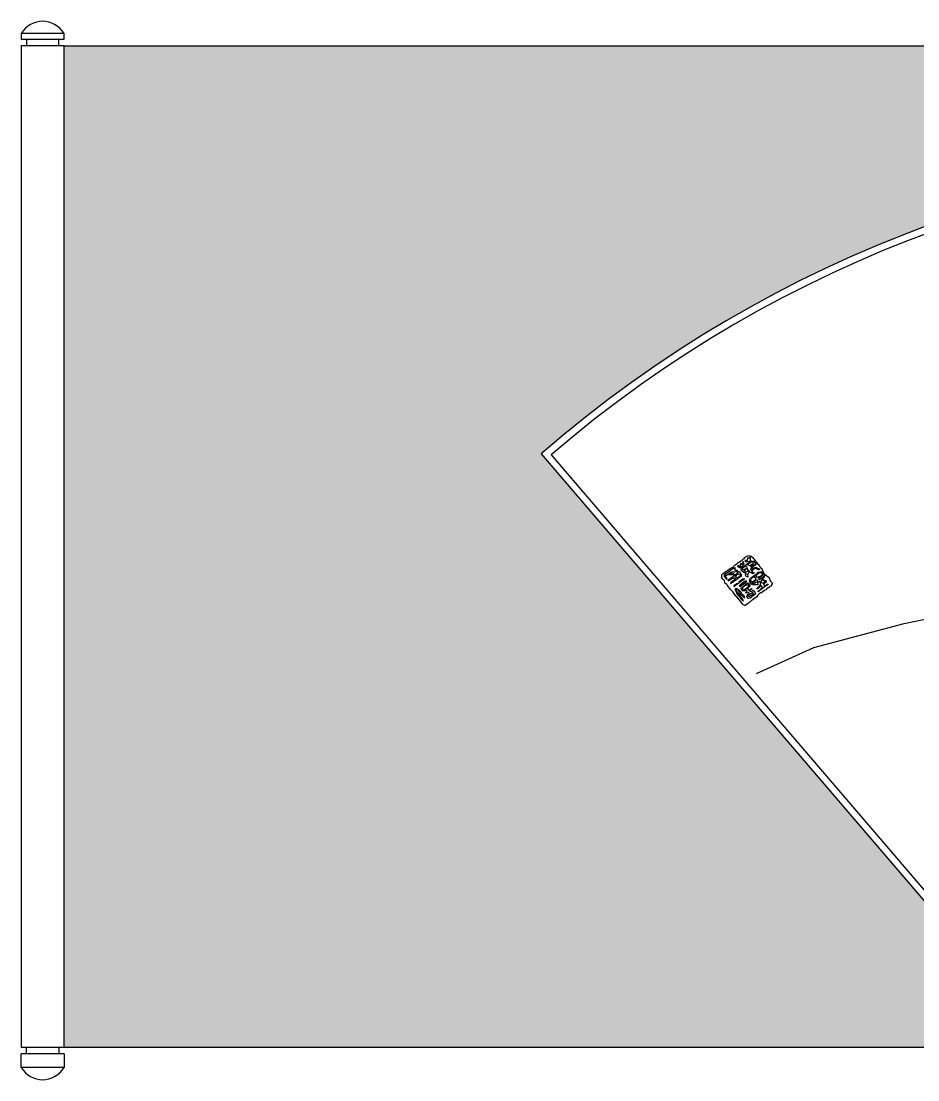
# Model space of a CAD drawing. Header units: millimetres. Extents: x 553 to 2413, y 347 to 1087.
# Drawn here: x 553 to 1180, y 347 to 1087 of the extents above; entities that cross this region are included whole.
import ezdxf

# ---------------------------------------------------------------- set-up
doc = ezdxf.new("R2010")
doc.units = ezdxf.units.MM
for name, color, linetype in [('3', 3, 'Continuous'), ('4', 4, 'Continuous'), ('7', 7, 'Continuous'), ('BH', 3, 'Continuous')]:
    doc.layers.add(name, color=color, linetype=linetype)

# ---------------------------------------------------------------- blocks, each defined once
blk = doc.blocks.new('A$C4AE7143D')
at = {"layer": 'BH'}
h = blk.add_hatch(dxfattribs=at)
h.set_pattern_fill('ESCHER', color=256, scale=50, style=0)
h.set_pattern_definition([(60, (-633.88, -419.95), (-60, -1e-08), [55, -5]), (180, (-633.88, -419.95), (30, -51.9615), [55, -5]), (300, (-633.88, -419.95), (60, -1e-08), [55, -5]), (60, (-628.88, -419.95), (-60, -1e-08), [10, -50]), (300, (-628.88, -419.95), (60, -1e-08), [10, -50]), (60, (-636.38, -415.62), (-60, -1e-08), [10, -50]), (180, (-636.38, -415.62), (30, -51.9615), [10, -50]), (300, (-636.38, -424.28), (60, -1e-08), [10, -50]), (180, (-636.38, -424.28), (30, -51.9615), [10, -50]), (60, (-653.88, -419.95), (-60, -1e-08), [10, -50]), (300, (-653.88, -419.95), (60, -1e-08), [10, -50]), (60, (-623.88, -437.27), (-60, -1e-08), [10, -50]), (180, (-623.88, -437.27), (30, -51.9615), [10, -50]), (300, (-623.88, -402.63), (60, -1e-08), [10, -50]), (180, (-623.88, -402.63), (30, -51.9615), [10, -50]), (0, (-623.88, -411.29), (-30, 51.9615), [35, -25]), (0, (-623.88, -428.61), (-30, 51.9615), [35, -25]), (120, (-631.38, -406.96), (-60, 1e-08), [35, -25]), (120, (-646.38, -415.62), (-60, 1e-08), [35, -25]), (240, (-646.38, -424.28), (30, -51.9615), [35, -25]), (240, (-631.38, -432.94), (30, -51.9615), [35, -25])])
edge = h.paths.add_edge_path(flags=16)
edge.add_arc((933.21, -219.88), 409.87, 48.69816, 131.30184, ccw=False)
edge.add_line((1203.73, 88.03), (1503.11, 437.29))
edge.add_arc((933.21, -219.88), 869.87, 49.06779, 130.93221)
edge.add_line((363.3, 437.29), (662.68, 88.03))
h.paths.add_polyline_path([(1830, 722.49), (1830, 22.49), (30, 22.49), (30, 722.49)])
at = {"layer": '3'}
for points in [[(513.93, 284), (553.87, 302.14), (617.05, 318.82), (721.62, 340.58), (768.83, 352.19), (844.35, 363.8), (906.81, 373.95), (943.12, 379.75), (960.16, 383.47)], [(489.64, 350.84), (489.66, 352.87), (490.54, 353.69), (494.07, 356.32), (496.68, 357.94), (497.27, 357.52), (497.25, 356.96), (495.88, 355.97), (495.45, 355.66), (491.81, 352.98), (491.04, 352.05), (492.85, 349.79), (493.45, 350.1), (492, 352.11), (495.47, 354.23), (496.68, 354.98), (498.73, 354.81), (499.61, 355.26), (500.01, 355.08), (500.67, 354.28), (500.82, 354.2), (499.98, 353.33), (499.26, 352.8), (498.89, 352.54), (498.42, 352.57), (498.1, 353.26), (497.68, 353.59), (496.16, 353.61), (494.93, 353.59), (494.27, 353.12), (495.94, 353.14), (497.89, 352.92), (498.4, 352.46), (498.27, 352), (497.38, 351.45), (497.03, 351.56), (497.04, 351.3), (493.91, 348.96), (494.09, 348.53), (497.17, 350.46), (497.92, 350.59), (498.19, 350.84), (499.11, 349.94), (499.24, 349.76), (499, 349.59), (498.74, 349.31), (495.86, 347.42), (495.75, 346.79), (500.39, 349.95), (502.65, 351.66), (503.51, 352.38), (503.39, 352.93), (502.69, 354.17), (502.4, 354.7), (501.98, 354.76), (501.27, 354.99), (500.7, 355.4), (500.51, 355.91), (500.08, 355.87), (499.32, 355.78), (499.22, 356.17), (498.85, 356.18), (498.41, 356.78), (498.76, 357.03), (499.23, 357.35), (498.88, 357.82), (498.14, 357.37), (497.74, 357.59), (497.65, 357.98), (497.83, 358.75), (498.92, 359.91), (499.66, 360.16), (500.4, 360.79), (500.94, 361.45), (501.55, 361.61), (502.83, 362.53), (503.74, 362.91), (504.31, 363.78), (505.13, 364.18), (505.66, 364.84), (506.27, 365.28), (507.01, 365.91), (508.51, 366.25), (510.03, 365.79), (511.27, 364.84), (513, 362.69), (514.84, 360.26), (515.51, 360.09), (515.45, 359.41), (517.35, 357.29), (517.83, 356.62), (518.39, 355.19), (519.14, 353.52), (519.7, 353.38), (520.96, 352.27), (521.92, 351.31), (522.38, 351.18), (523, 350.07), (523.41, 348.61), (524.78, 347.21), (524.61, 346.17), (523.89, 345.01), (522.81, 344.33), (522.63, 344.2), (522.68, 343.87), (521.9, 343.68), (520.81, 342.89), (520.55, 342.24), (519.53, 341.87), (518.51, 341.24), (516.94, 340.1), (516.39, 340.35), (515.16, 339.01), (514.67, 338.28), (513.75, 337.26), (512.77, 336.46), (511.69, 335.78), (511.32, 335.78), (511.21, 335.43), (510.48, 334.91), (509.88, 334.47), (509.28, 333.77), (508.51, 333.3), (508.3, 333.34), (507.54, 332.61), (507.17, 332.61), (506.53, 331.97), (506, 331.31), (505.68, 331.36), (504.35, 332.06), (504.01, 332.54), (500.11, 337.45), (499.48, 337.82), (497.45, 340.76), (495.77, 342.58), (495.29, 343.25), (494.87, 343.58), (494.43, 344.19), (494.14, 344.72), (493.66, 345.38), (493.28, 345.66), (493.12, 346.27), (492.34, 346.45), (491.74, 347.03), (491.83, 347.55), (491.43, 348.36), (491.58, 348.66), (491.26, 348.98), (490.85, 349.42), (490.37, 349.71), (489.29, 350.95)], [(505.95, 352.57), (506.77, 353.49), (506.06, 353.8), (505.82, 354.12), (505.34, 354.11), (503.82, 355.31), (503.19, 356.18), (503.16, 357.14), (505.82, 359.39), (510.46, 362.56), (511.69, 362.45), (513.67, 359.93), (512.04, 358.76), (509.62, 356.86), (510.24, 355.99), (510.9, 356.46), (511.29, 355.92), (510.57, 355.07), (511.28, 354.1), (512.3, 354.51), (512.49, 354.48), (511.29, 353.62), (509.81, 354.53), (509.15, 354.54), (508.94, 355.05), (508.4, 355.81), (507.92, 355.79), (507.91, 356.94), (507.38, 357.22), (505.24, 355.84), (505.48, 355.52), (506.29, 354.62), (508.19, 355.7), (508.68, 355.26), (508.06, 353.76), (507.58, 352.59), (507.83, 351.79), (507.74, 351.23), (507.06, 351.72), (506.5, 351.81), (506.19, 352.25), (506.03, 352.46)], [(505.78, 362.65), (506.92, 361.98), (507.62, 362.16), (508.72, 362.46), (509.71, 362.68), (509.6, 363.75), (509.75, 364.68), (509.55, 365.19), (509.07, 365.18), (509.19, 364.77), (509.02, 364.32), (508.46, 364.41), (507.64, 364.64), (507.6, 363.79), (507.26, 362.89), (506.11, 362.88), (505.7, 362.76)], [(500.65, 358.79), (501.87, 358.02), (502.86, 358.24), (504.38, 359.33), (505.18, 360.74), (504.87, 361.17), (504.73, 362.05), (503.97, 361.51), (504.28, 361.07), (504.38, 360.48), (503.91, 359.98), (503.18, 360.77), (502.99, 360.8), (502.45, 360.41), (502.62, 359.72), (502.53, 359.16), (502.04, 358.47), (501.41, 359.34), (500.6, 359.09)], [(505.91, 356.98), (507.01, 357.28), (507.24, 358.1), (506.69, 358.86), (506.14, 358.95), (505.59, 358.56), (505.72, 358.16), (505.38, 358.41), (504.51, 357.78), (503.8, 356.94), (504.59, 356.52), (505.49, 356.19), (505.94, 357.17)], [(509.77, 358.94), (511.24, 360.15), (510.68, 360.09), (509.13, 359.14), (508.68, 359.31), (507.89, 359.72), (508.12, 360.55), (510.48, 362.08), (511.07, 362.17), (511.29, 361.18), (511.33, 360.88), (511.27, 360.51), (511.74, 360.07), (511.91, 360.31), (512.22, 359.88), (511.8, 359.08), (510.53, 358.33), (510.42, 358.26), (509.96, 358.91)], [(512.09, 345.64), (511, 346.01), (510.52, 345.99), (509.2, 347.83), (508.93, 349.12), (509.73, 350.52), (511.36, 351.69), (514.07, 353.64), (515.11, 354.72), (517.28, 355.13), (518.61, 353.29), (519.62, 351.88), (519.16, 351.38), (517.52, 349.54), (518.82, 349.33), (520.07, 348.75), (519.68, 348.14), (519.07, 348.52), (517.94, 349.19), (516.85, 348.41), (516.84, 347.74), (518.43, 346.91), (519.73, 347.84), (520.52, 348.58), (520.55, 347.61), (518.71, 346.29), (519.18, 345.64), (519.64, 344.99), (521.81, 346.55), (521.94, 346.14), (519.23, 344.19), (515.07, 341.04), (515.06, 341.52), (517.94, 343.92), (517.27, 345.09), (515.97, 344.15), (514.55, 343.13), (513.86, 342.96), (514.89, 344.04), (516.4, 345.61), (516.8, 346.88), (516.38, 347.24), (515.86, 348.18), (515.13, 347.82), (514.7, 347.51), (514.58, 346.77), (515.04, 346.12), (514.31, 345.76), (513.38, 345.91), (512.02, 345.75)], [(510.15, 356.58), (513.47, 358.14), (514.61, 357.48), (516.3, 356.73), (515.28, 356.32), (513.88, 357.12), (513.21, 357.13), (511.92, 356.86), (510.97, 356.35)], [(498.04, 344.7), (498.77, 345.88), (500.07, 346.82), (500.91, 346.76), (501.91, 347.75), (501.84, 348.23), (504.28, 349.98), (505.07, 350.16), (505.43, 350.02), (505.06, 349.62), (502.71, 347.93), (501.93, 347.37), (500.69, 346.34), (499.99, 345.84), (499.19, 345.66), (498.86, 345.02), (498.01, 344.55)], [(499.26, 352.18), (501, 353.43), (501.65, 353.63), (502.32, 353.06), (502.7, 352.54), (502.43, 351.82), (500.6, 350.5), (499.9, 350.92), (499.49, 351.68), (499.17, 352.11)], [(502.47, 344.83), (506.91, 348.03), (506.56, 348.52), (506.04, 348.46), (504.92, 347.59), (502.85, 346.04), (502.48, 345.77), (501.76, 345.13), (502.12, 344.89), (502.4, 344.84)], [(511.05, 348.01), (513.35, 349.84), (513.45, 350.4), (512.74, 351.37), (511.24, 350.95), (510.15, 350.17), (509.52, 349.22), (510.03, 348.27), (511.01, 347.82)], [(511.03, 347.34), (513.31, 348.98), (514.15, 349.42), (514.69, 348.66), (514.17, 347.79), (511.84, 346.45), (510.63, 347.22), (511.5, 347.84)], [(514.9, 351.12), (517.71, 352.48), (518.1, 353.09), (517.44, 353.77), (516.68, 354.37), (515.58, 354.07), (514.03, 352.79), (513.35, 352.13), (514.05, 351.16), (515.15, 351.46)], [(515.48, 350.54), (517.32, 351.87), (518.53, 352.45), (518.97, 351.41), (517.78, 350.55), (516.59, 349.69), (515.97, 349.41), (515.28, 349.91), (515.38, 350.45)], [(505.71, 336.44), (505.16, 338.34), (504.28, 338.87), (503.47, 339.77), (502.8, 340.93), (501.65, 342.07), (500.89, 342.67), (500.09, 343.09), (499.5, 342.99), (499.02, 342.98), (498.85, 342.53), (499.34, 341.39), (500.18, 339.53), (500.84, 338.85), (503.47, 335.65), (504.52, 334.43), (504.79, 334.96), (502.69, 337.88), (501.18, 339.76), (499.46, 342.14), (499.89, 342.45), (500.51, 342.74), (502, 340.68), (502.64, 339.33), (505.52, 336.47)], [(503.8, 344.11), (506.08, 346.06), (507.9, 347.18), (509.49, 345.14), (508.64, 344.41), (507.93, 343.83), (507.43, 343.41), (507.69, 342.78), (508.89, 342.15), (510.35, 343.33), (510.74, 343.05), (509.01, 341.81), (509.53, 341.18), (510.49, 341.31), (511.26, 341.8), (511.67, 341.85), (512.83, 340.32), (513.08, 339.62), (512.98, 339.24), (510.27, 337.29), (509.37, 336.63), (507.98, 336.39), (507.14, 337.65), (507.29, 338.39), (508.23, 339.43), (508.74, 339.93), (508.3, 340.54), (507.55, 340.63), (506.65, 339.98), (506.25, 340.44), (506.87, 340.89), (507.2, 341.38), (506.6, 342.13), (505.85, 341.78), (504.98, 341.34), (504.37, 341.58), (503.48, 342.82), (503.05, 343.5), (503.33, 343.89), (503.69, 344.09)], [(504.27, 344.07), (505.51, 345.02), (507.54, 346.11), (507.94, 345.46), (508.01, 344.76), (507.97, 344.3), (506.23, 342.73), (505.25, 342.09), (504.77, 342.06), (504.31, 342.79), (503.99, 343.49), (504.17, 343.94)], [(508.29, 338.73), (509.84, 339.79), (510.97, 340.47), (511.34, 340.49), (511.55, 339.76), (511.21, 339.02), (509.67, 338.04), (508.59, 337.45), (508.23, 337.87), (507.92, 338.47), (508.2, 338.6)], [(502.32, 339.76), (501.67, 339.29)], [(501.99, 338.86), (502.61, 339.14)]]:
    blk.add_lwpolyline(points, dxfattribs=at)
at = {"layer": '4'}
blk.add_lwpolyline([(1830, 722.49), (1830, 22.49), (30, 22.49), (30, 722.49)], close=True, dxfattribs=at)
at = {"layer": '7'}
for p, q in [((0, 731.07), (0, 726.78)), ((30, 731.07), (0, 731.07)), ((30, 726.78), (0, 726.78)), ((3.75, 726.78), (3.75, 722.49)), ((26.25, 722.49), (26.25, 726.78)), ((30, 726.78), (30, 731.07)), ((0, 722.49), (0, 22.49)), ((30, 722.49), (0, 722.49)), ((30, 22.49), (30, 722.49)), ((30, 22.49), (0, 22.49)), ((3.75, 18.21), (3.75, 22.49)), ((26.25, 22.49), (26.25, 18.21)), ((0, 8.57), (0, 18.21)), ((30, 18.21), (0, 18.21)), ((30, 18.21), (30, 8.57)), ((30, 8.57), (0, 8.57))]:
    blk.add_line(p, q, dxfattribs=at)
for points in [[(662.68, 88.03, -0.37689), (1203.73, 88.03), (1503.11, 437.29, 0.373211), (363.3, 437.29)], [(663.21, 95.1, -0.36994), (1203.21, 95.1), (1496.07, 436.76, 0.36994), (370.34, 436.76)]]:
    blk.add_lwpolyline(points, format="xyb", close=True, dxfattribs=at)
for centre, start_param, end_param in [((15, 718.21), -0.927295, 0.927295), ((15, 21.43), 2.214297, 4.068888)]:
    blk.add_ellipse(centre, major_axis=(0, 21.43), ratio=0.875, start_param=start_param, end_param=end_param, dxfattribs=at)

msp = doc.modelspace()

# ---------------------------------------------------------------- block references
msp.add_blockref('A$C4AE7143D', (553.05, 347.21))

doc.saveas('drawing.dxf')
